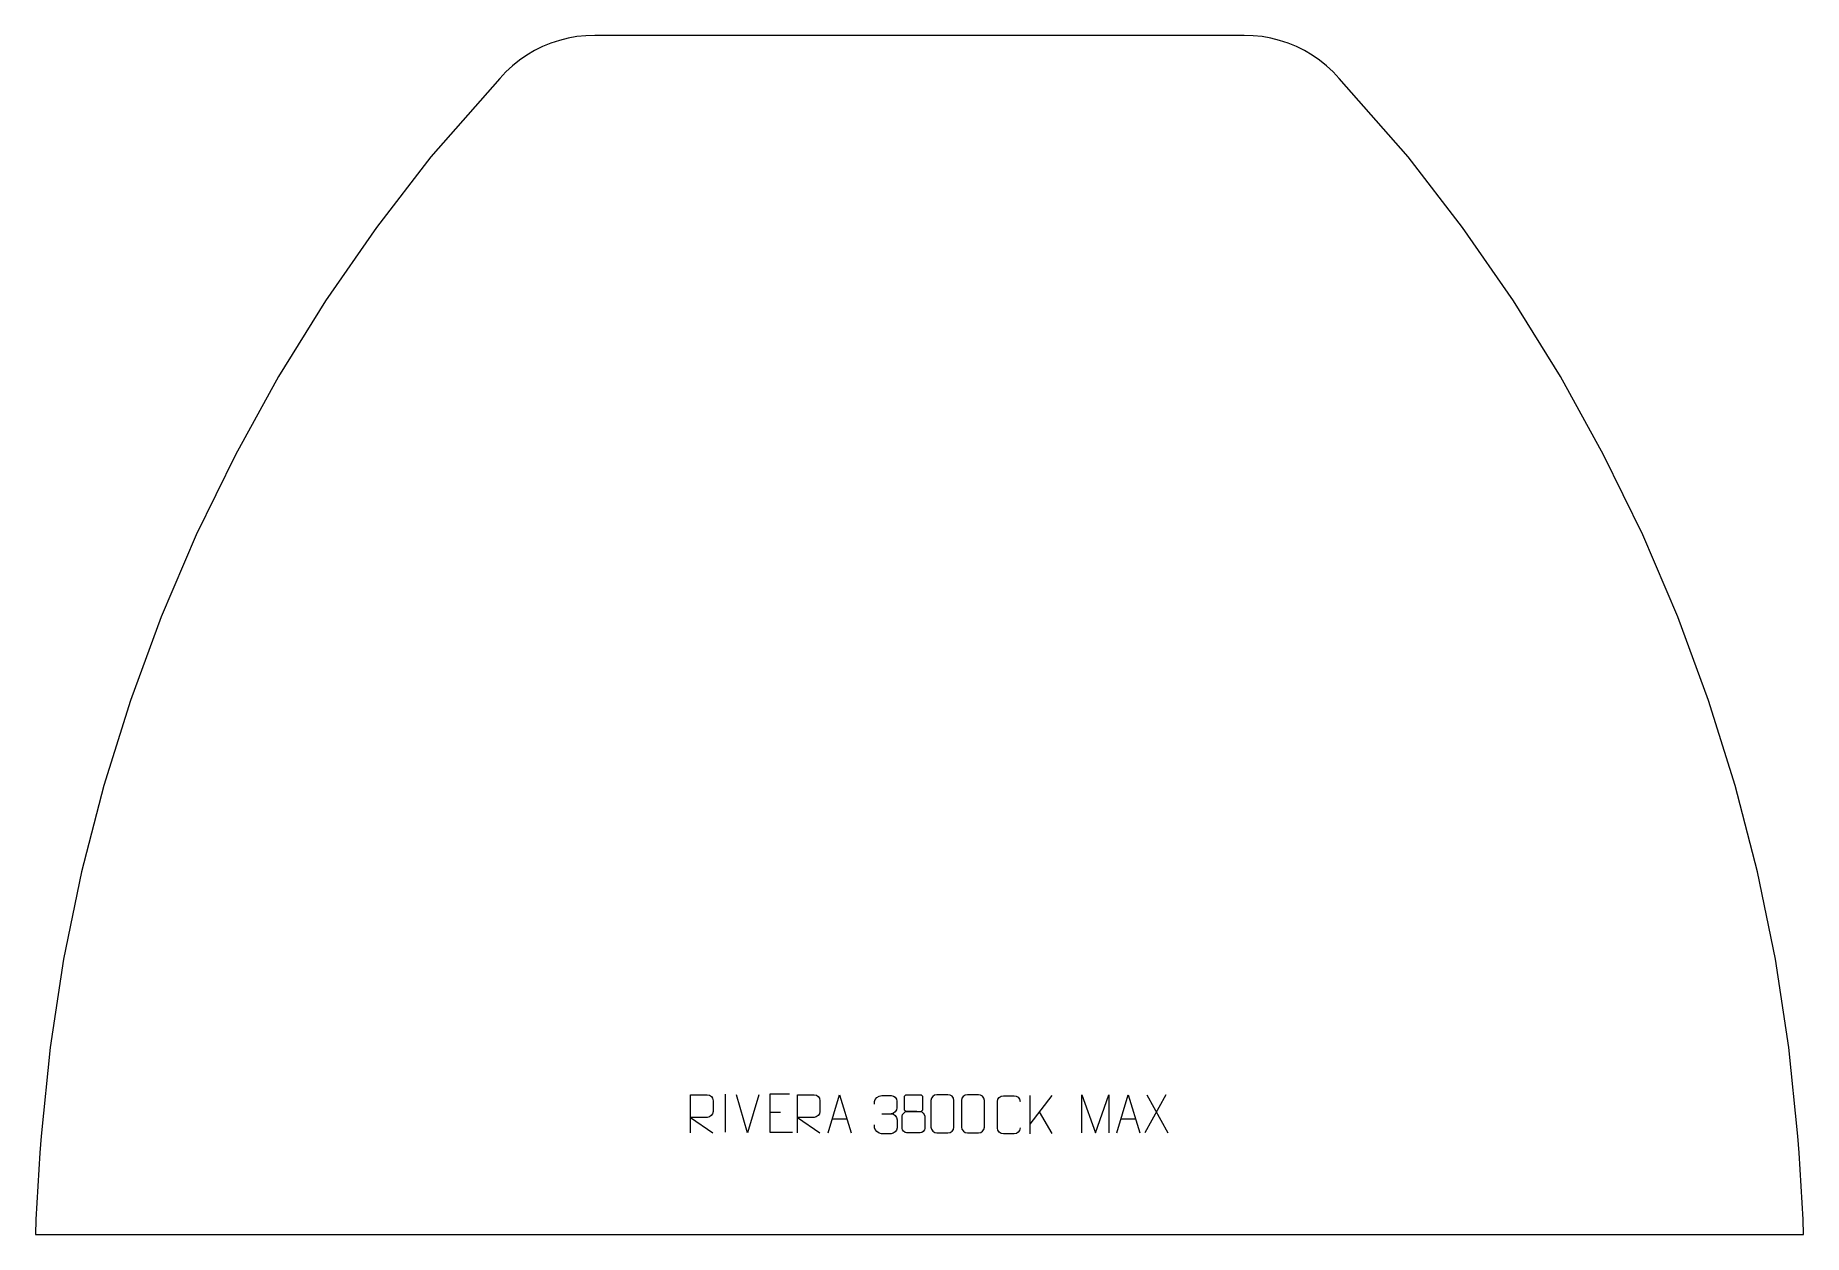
# Model space of a CAD drawing. Header units: millimetres. Extents: x -579 to 578, y 696 to 1481.
import ezdxf

# ---------------------------------------------------------------- set-up
doc = ezdxf.new("R2010")
doc.units = ezdxf.units.MM
doc.header["$MEASUREMENT"] = 0
doc.layers.add('layer 1', color=7, linetype='Continuous')

msp = doc.modelspace()

# ---------------------------------------------------------------- linework, layer by layer
at = {"layer": 'layer 1', "color": 242, "lineweight": 9}
msp.add_open_spline([(-212.7688, 1481.0187), (-212.7688, 1481.0187), (212.2975, 1481.0187), (212.2975, 1481.0187), (212.2975, 1481.0187), (212.2975, 1481.0187), (218.1561, 1480.8109), (218.1561, 1480.8109), (218.1561, 1480.8109), (218.1561, 1480.8109), (223.9857, 1480.1891), (223.9857, 1480.1891), (223.9857, 1480.1891), (223.9857, 1480.1891), (229.7559, 1479.1562), (229.7559, 1479.1562), (229.7559, 1479.1562), (229.7559, 1479.1562), (235.4386, 1477.7171), (235.4386, 1477.7171), (235.4386, 1477.7171), (235.4386, 1477.7171), (241.0054, 1475.8791), (241.0054, 1475.8791), (241.0054, 1475.8791), (241.0054, 1475.8791), (246.4279, 1473.6513), (246.4279, 1473.6513), (246.4279, 1473.6513), (246.4279, 1473.6513), (251.6798, 1471.0456), (251.6798, 1471.0456), (251.6798, 1471.0456), (251.6798, 1471.0456), (256.7337, 1468.0746), (256.7337, 1468.0746), (256.7337, 1468.0746), (256.7337, 1468.0746), (261.5637, 1464.7534), (261.5637, 1464.7534), (261.5637, 1464.7534), (261.5637, 1464.7534), (266.148, 1461.0988), (266.148, 1461.0988), (266.148, 1461.0988), (266.148, 1461.0988), (270.4605, 1457.1277), (270.4605, 1457.1277), (270.4605, 1457.1277), (270.4605, 1457.1277), (274.4812, 1452.8618), (274.4812, 1452.8618), (274.4812, 1452.8618), (274.4812, 1452.8618), (319.6225, 1401.4402), (319.6225, 1401.4402), (319.6225, 1401.4402), (319.6225, 1401.4402), (355.2381, 1355.1988), (355.2381, 1355.1988), (355.2381, 1355.1988), (355.2381, 1355.1988), (388.4762, 1307.2192), (388.4762, 1307.2192), (388.4762, 1307.2192), (388.4762, 1307.2192), (419.2529, 1257.6258), (419.2529, 1257.6258), (419.2529, 1257.6258), (419.2529, 1257.6258), (447.4902, 1206.5426), (447.4902, 1206.5426), (447.4902, 1206.5426), (447.4902, 1206.5426), (473.1147, 1154.1011), (473.1147, 1154.1011), (473.1147, 1154.1011), (473.1147, 1154.1011), (496.063, 1100.4346), (496.063, 1100.4346), (496.063, 1100.4346), (496.063, 1100.4346), (516.2766, 1045.6785), (516.2766, 1045.6785), (516.2766, 1045.6785), (516.2766, 1045.6785), (533.7032, 989.9724), (533.7032, 989.9724), (533.7032, 989.9724), (533.7032, 989.9724), (548.2985, 933.4598), (548.2985, 933.4598), (548.2985, 933.4598), (548.2985, 933.4598), (560.0256, 876.2827), (560.0256, 876.2827), (560.0256, 876.2827), (560.0256, 876.2827), (568.8552, 818.5865), (568.8552, 818.5865), (568.8552, 818.5865), (568.8552, 818.5865), (574.7643, 760.5189), (574.7643, 760.5189), (574.7643, 760.5189), (574.7643, 760.5189), (575.5621, 749.6046), (575.5621, 749.6046), (575.5621, 749.6046), (575.5621, 749.6046), (576.2909, 738.686), (576.2909, 738.686), (576.2909, 738.686), (576.2909, 738.686), (576.9505, 727.763), (576.9505, 727.763), (576.9505, 727.763), (576.9505, 727.763), (577.5415, 716.8363), (577.5415, 716.8363), (577.5415, 716.8363), (577.5415, 716.8363), (578.0624, 705.9052), (578.0624, 705.9052), (578.0624, 705.9052), (578.0624, 705.9052), (578.4701, 696.0188), (578.4701, 696.0188), (578.4701, 696.0188), (578.4701, 696.0188), (-578.9414, 696.0188), (-578.9414, 696.0188), (-578.9414, 696.0188), (-578.9414, 696.0188), (-578.5338, 705.9052), (-578.5338, 705.9052), (-578.5338, 705.9052), (-578.5338, 705.9052), (-578.0128, 716.8363), (-578.0128, 716.8363), (-578.0128, 716.8363), (-578.0128, 716.8363), (-577.4229, 727.763), (-577.4229, 727.763), (-577.4229, 727.763), (-577.4229, 727.763), (-576.7632, 738.686), (-576.7632, 738.686), (-576.7632, 738.686), (-576.7632, 738.686), (-576.0334, 749.6046), (-576.0334, 749.6046), (-576.0334, 749.6046), (-576.0334, 749.6046), (-575.2357, 760.5189), (-575.2357, 760.5189), (-575.2357, 760.5189), (-575.2357, 760.5189), (-569.3266, 818.5865), (-569.3266, 818.5865), (-569.3266, 818.5865), (-569.3266, 818.5865), (-560.4969, 876.2827), (-560.4969, 876.2827), (-560.4969, 876.2827), (-560.4969, 876.2827), (-548.7698, 933.4598), (-548.7698, 933.4598), (-548.7698, 933.4598), (-548.7698, 933.4598), (-534.1745, 989.9724), (-534.1745, 989.9724), (-534.1745, 989.9724), (-534.1745, 989.9724), (-516.7479, 1045.6785), (-516.7479, 1045.6785), (-516.7479, 1045.6785), (-516.7479, 1045.6785), (-496.5354, 1100.4346), (-496.5354, 1100.4346), (-496.5354, 1100.4346), (-496.5354, 1100.4346), (-473.5863, 1154.1011), (-473.5863, 1154.1011), (-473.5863, 1154.1011), (-473.5863, 1154.1011), (-447.9616, 1206.5426), (-447.9616, 1206.5426), (-447.9616, 1206.5426), (-447.9616, 1206.5426), (-419.7252, 1257.6258), (-419.7252, 1257.6258), (-419.7252, 1257.6258), (-419.7252, 1257.6258), (-388.9476, 1307.2192), (-388.9476, 1307.2192), (-388.9476, 1307.2192), (-388.9476, 1307.2192), (-355.7095, 1355.1988), (-355.7095, 1355.1988), (-355.7095, 1355.1988), (-355.7095, 1355.1988), (-320.0941, 1401.4402), (-320.0941, 1401.4402), (-320.0941, 1401.4402), (-320.0941, 1401.4402), (-274.9528, 1452.8618), (-274.9528, 1452.8618), (-274.9528, 1452.8618), (-274.9528, 1452.8618), (-270.9321, 1457.1277), (-270.9321, 1457.1277), (-270.9321, 1457.1277), (-270.9321, 1457.1277), (-266.6194, 1461.0988), (-266.6194, 1461.0988), (-266.6194, 1461.0988), (-266.6194, 1461.0988), (-262.0353, 1464.7534), (-262.0353, 1464.7534), (-262.0353, 1464.7534), (-262.0353, 1464.7534), (-257.2051, 1468.0746), (-257.2051, 1468.0746), (-257.2051, 1468.0746), (-257.2051, 1468.0746), (-252.1514, 1471.0456), (-252.1514, 1471.0456), (-252.1514, 1471.0456), (-252.1514, 1471.0456), (-246.9002, 1473.6513), (-246.9002, 1473.6513), (-246.9002, 1473.6513), (-246.9002, 1473.6513), (-241.4775, 1475.8791), (-241.4775, 1475.8791), (-241.4775, 1475.8791), (-241.4775, 1475.8791), (-235.9109, 1477.7171), (-235.9109, 1477.7171), (-235.9109, 1477.7171), (-235.9109, 1477.7171), (-230.2273, 1479.1562), (-230.2273, 1479.1562), (-230.2273, 1479.1562), (-230.2273, 1479.1562), (-224.4571, 1480.1891), (-224.4571, 1480.1891), (-224.4571, 1480.1891), (-224.4571, 1480.1891), (-218.6275, 1480.8109), (-218.6275, 1480.8109), (-218.6275, 1480.8109), (-218.6275, 1480.8109), (-212.7688, 1481.0187), (-212.7688, 1481.0187)], degree=3, knots=[0, 0, 0, 0, 0.015384615, 0.015384615, 0.015384615, 0.015384615, 0.030769231, 0.030769231, 0.030769231, 0.030769231, 0.046153846, 0.046153846, 0.046153846, 0.046153846, 0.061538462, 0.061538462, 0.061538462, 0.061538462, 0.076923077, 0.076923077, 0.076923077, 0.076923077, 0.092307692, 0.092307692, 0.092307692, 0.092307692, 0.107692308, 0.107692308, 0.107692308, 0.107692308, 0.123076923, 0.123076923, 0.123076923, 0.123076923, 0.138461538, 0.138461538, 0.138461538, 0.138461538, 0.153846154, 0.153846154, 0.153846154, 0.153846154, 0.169230769, 0.169230769, 0.169230769, 0.169230769, 0.184615385, 0.184615385, 0.184615385, 0.184615385, 0.2, 0.2, 0.2, 0.2, 0.215384615, 0.215384615, 0.215384615, 0.215384615, 0.230769231, 0.230769231, 0.230769231, 0.230769231, 0.246153846, 0.246153846, 0.246153846, 0.246153846, 0.261538462, 0.261538462, 0.261538462, 0.261538462, 0.276923077, 0.276923077, 0.276923077, 0.276923077, 0.292307692, 0.292307692, 0.292307692, 0.292307692, 0.307692308, 0.307692308, 0.307692308, 0.307692308, 0.323076923, 0.323076923, 0.323076923, 0.323076923, 0.338461538, 0.338461538, 0.338461538, 0.338461538, 0.353846154, 0.353846154, 0.353846154, 0.353846154, 0.369230769, 0.369230769, 0.369230769, 0.369230769, 0.384615385, 0.384615385, 0.384615385, 0.384615385, 0.4, 0.4, 0.4, 0.4, 0.415384615, 0.415384615, 0.415384615, 0.415384615, 0.430769231, 0.430769231, 0.430769231, 0.430769231, 0.446153846, 0.446153846, 0.446153846, 0.446153846, 0.461538462, 0.461538462, 0.461538462, 0.461538462, 0.476923077, 0.476923077, 0.476923077, 0.476923077, 0.492307692, 0.492307692, 0.492307692, 0.492307692, 0.507692308, 0.507692308, 0.507692308, 0.507692308, 0.523076923, 0.523076923, 0.523076923, 0.523076923, 0.538461538, 0.538461538, 0.538461538, 0.538461538, 0.553846154, 0.553846154, 0.553846154, 0.553846154, 0.569230769, 0.569230769, 0.569230769, 0.569230769, 0.584615385, 0.584615385, 0.584615385, 0.584615385, 0.6, 0.6, 0.6, 0.6, 0.615384615, 0.615384615, 0.615384615, 0.615384615, 0.630769231, 0.630769231, 0.630769231, 0.630769231, 0.646153846, 0.646153846, 0.646153846, 0.646153846, 0.661538462, 0.661538462, 0.661538462, 0.661538462, 0.676923077, 0.676923077, 0.676923077, 0.676923077, 0.692307692, 0.692307692, 0.692307692, 0.692307692, 0.707692308, 0.707692308, 0.707692308, 0.707692308, 0.723076923, 0.723076923, 0.723076923, 0.723076923, 0.738461538, 0.738461538, 0.738461538, 0.738461538, 0.753846154, 0.753846154, 0.753846154, 0.753846154, 0.769230769, 0.769230769, 0.769230769, 0.769230769, 0.784615385, 0.784615385, 0.784615385, 0.784615385, 0.8, 0.8, 0.8, 0.8, 0.815384615, 0.815384615, 0.815384615, 0.815384615, 0.830769231, 0.830769231, 0.830769231, 0.830769231, 0.846153846, 0.846153846, 0.846153846, 0.846153846, 0.861538462, 0.861538462, 0.861538462, 0.861538462, 0.876923077, 0.876923077, 0.876923077, 0.876923077, 0.892307692, 0.892307692, 0.892307692, 0.892307692, 0.907692308, 0.907692308, 0.907692308, 0.907692308, 0.923076923, 0.923076923, 0.923076923, 0.923076923, 0.938461538, 0.938461538, 0.938461538, 0.938461538, 0.953846154, 0.953846154, 0.953846154, 0.953846154, 0.969230769, 0.969230769, 0.969230769, 0.969230769, 1, 1, 1, 1], dxfattribs=at)
at = {"layer": 'layer 1', "color": 250, "lineweight": 9}
for points, knots in [([(-150.0559, 762.6462), (-150.0559, 762.6462), (-150.0559, 787.5997), (-150.0559, 787.5997), (-150.0559, 787.5997), (-146.4611, 787.5997), (-142.8656, 787.5997), (-139.2704, 787.5997), (-139.2704, 787.5997), (-136.9451, 787.562), (-135.3878, 786.072), (-135.3919, 783.7056), (-135.3919, 783.7056), (-135.3923, 781.6701), (-135.3923, 778.6107), (-135.3919, 776.5747), (-135.3919, 776.5747), (-135.3984, 774.6992), (-137.2107, 772.7574), (-139.2202, 772.7383), (-139.2202, 772.7383), (-139.2202, 772.7383), (-150.0559, 772.7383), (-150.0559, 772.7383), (-150.0559, 772.7383), (-150.0559, 772.7383), (-135.4012, 762.6462), (-135.4012, 762.6462)], [0, 0, 0, 0, 0.125, 0.125, 0.125, 0.125, 0.25, 0.25, 0.25, 0.25, 0.375, 0.375, 0.375, 0.375, 0.5, 0.5, 0.5, 0.5, 0.625, 0.625, 0.625, 0.625, 0.75, 0.75, 0.75, 0.75, 1, 1, 1, 1]), ([(-85.4339, 788.0026), (-85.4339, 788.0026), (-98.3078, 788.0026), (-98.3078, 788.0026), (-98.3078, 788.0026), (-98.3078, 788.0026), (-98.3078, 763.049), (-98.3078, 763.049), (-98.3078, 763.049), (-98.3078, 763.049), (-83.442, 763.049), (-83.442, 763.049)], [0, 0, 0, 0, 0.25, 0.25, 0.25, 0.25, 0.5, 0.5, 0.5, 0.5, 1, 1, 1, 1]), ([(-80.0559, 762.6462), (-80.0559, 762.6462), (-80.0559, 787.5997), (-80.0559, 787.5997), (-80.0559, 787.5997), (-76.4611, 787.5997), (-72.8656, 787.5997), (-69.2704, 787.5997), (-69.2704, 787.5997), (-66.9451, 787.562), (-65.3878, 786.072), (-65.3919, 783.7056), (-65.3919, 783.7056), (-65.3923, 781.6701), (-65.3923, 778.6107), (-65.3919, 776.5747), (-65.3919, 776.5747), (-65.3984, 774.6992), (-67.2107, 772.7574), (-69.2202, 772.7383), (-69.2202, 772.7383), (-69.2202, 772.7383), (-80.0559, 772.7383), (-80.0559, 772.7383), (-80.0559, 772.7383), (-80.0559, 772.7383), (-65.4012, 762.6462), (-65.4012, 762.6462)], [0, 0, 0, 0, 0.125, 0.125, 0.125, 0.125, 0.25, 0.25, 0.25, 0.25, 0.375, 0.375, 0.375, 0.375, 0.5, 0.5, 0.5, 0.5, 0.625, 0.625, 0.625, 0.625, 0.75, 0.75, 0.75, 0.75, 1, 1, 1, 1]), ([(-59.9747, 762.6681), (-59.9747, 762.6681), (-52.6037, 787.6216), (-52.6037, 787.6216), (-52.6037, 787.6216), (-52.6037, 787.6216), (-45.0338, 762.6681), (-45.0338, 762.6681)], [0, 0, 0, 0, 0.333333333, 0.333333333, 0.333333333, 0.333333333, 1, 1, 1, 1]), ([(-29.7075, 781.3796), (-29.7075, 781.3796), (-29.7075, 783.2368), (-29.7075, 783.2368), (-29.7075, 783.2368), (-29.7218, 784.9787), (-27.0573, 787.0968), (-24.9982, 787.0741), (-24.9982, 787.0741), (-22.9341, 787.0741), (-20.8701, 787.0741), (-18.8064, 787.0741), (-18.8064, 787.0741), (-16.6119, 787.0829), (-15.0136, 785.2361), (-14.9692, 783.324), (-14.9692, 783.324), (-14.9696, 781.8889), (-14.9696, 780.4538), (-14.9692, 779.0183), (-14.9692, 779.0183), (-15.0178, 777.3648), (-16.6204, 775.1348), (-18.8187, 775.1448), (-18.8187, 775.1448), (-16.615, 775.1336), (-15.007, 773.3304), (-14.953, 771.2709), (-14.953, 771.2709), (-14.9534, 769.4862), (-14.9534, 767.7015), (-14.953, 765.9164), (-14.953, 765.9164), (-14.9429, 763.855), (-16.9978, 762.0919), (-18.8187, 762.1), (-18.8187, 762.1), (-20.884, 762.1003), (-22.9492, 762.1003), (-25.0148, 762.1), (-25.0148, 762.1), (-27.1834, 762.1115), (-29.7144, 764.5117), (-29.733, 765.9735), (-29.733, 765.9735), (-29.733, 765.9735), (-29.733, 767.8821), (-29.733, 767.8821)], [0, 0, 0, 0, 0.076923077, 0.076923077, 0.076923077, 0.076923077, 0.153846154, 0.153846154, 0.153846154, 0.153846154, 0.230769231, 0.230769231, 0.230769231, 0.230769231, 0.307692308, 0.307692308, 0.307692308, 0.307692308, 0.384615385, 0.384615385, 0.384615385, 0.384615385, 0.461538462, 0.461538462, 0.461538462, 0.461538462, 0.538461538, 0.538461538, 0.538461538, 0.538461538, 0.615384615, 0.615384615, 0.615384615, 0.615384615, 0.692307692, 0.692307692, 0.692307692, 0.692307692, 0.769230769, 0.769230769, 0.769230769, 0.769230769, 0.846153846, 0.846153846, 0.846153846, 0.846153846, 1, 1, 1, 1]), ([(-10.1628, 786.1312), (-10.1628, 783.9182), (-10.1628, 780.2359), (-10.1628, 778.0226), (-10.1628, 778.0226), (-10.1478, 777.5152), (-9.3404, 776.5838), (-8.6403, 776.585), (-8.6403, 776.585), (-5.6704, 776.5852), (-2.7002, 776.5003), (0.2702, 776.5), (0.2702, 776.5), (1.0673, 776.5042), (1.788, 777.2945), (1.7854, 778.0152), (1.7854, 778.0152), (1.7851, 780.2312), (1.7851, 783.9159), (1.7854, 786.1312), (1.7854, 786.1312), (1.7669, 786.842), (1.1555, 787.6024), (0.3216, 787.595), (0.3216, 787.595), (-2.6955, 787.5947), (-5.7124, 787.5947), (-8.729, 787.595), (-8.729, 787.595), (-9.3554, 787.6026), (-10.1795, 786.8916), (-10.1628, 786.1312)], [0, 0, 0, 0, 0.111111111, 0.111111111, 0.111111111, 0.111111111, 0.222222222, 0.222222222, 0.222222222, 0.222222222, 0.333333333, 0.333333333, 0.333333333, 0.333333333, 0.444444444, 0.444444444, 0.444444444, 0.444444444, 0.555555556, 0.555555556, 0.555555556, 0.555555556, 0.666666667, 0.666666667, 0.666666667, 0.666666667, 0.777777778, 0.777777778, 0.777777778, 0.777777778, 1, 1, 1, 1]), ([(11.2099, 787.6196), (13.576, 787.6196), (15.9425, 787.6196), (18.309, 787.6196), (18.309, 787.6196), (20.2895, 787.6552), (22.3155, 786.1609), (22.3426, 783.7188), (22.3426, 783.7188), (22.3422, 777.9614), (22.3422, 772.2036), (22.3426, 766.4454), (22.3426, 766.4454), (22.2005, 764.1178), (20.4941, 762.6355), (18.309, 762.6247), (18.309, 762.6247), (15.9366, 762.6251), (13.5642, 762.6251), (11.1922, 762.6247), (11.1922, 762.6247), (9.2337, 762.5191), (7.2273, 764.407), (7.2387, 766.428), (7.2387, 766.428), (7.2391, 772.2086), (7.2391, 777.9889), (7.2387, 783.7687), (7.2387, 783.7687), (7.243, 785.9107), (9.0201, 787.6332), (11.2099, 787.6196)], [0, 0, 0, 0, 0.111111111, 0.111111111, 0.111111111, 0.111111111, 0.222222222, 0.222222222, 0.222222222, 0.222222222, 0.333333333, 0.333333333, 0.333333333, 0.333333333, 0.444444444, 0.444444444, 0.444444444, 0.444444444, 0.555555556, 0.555555556, 0.555555556, 0.555555556, 0.666666667, 0.666666667, 0.666666667, 0.666666667, 0.777777778, 0.777777778, 0.777777778, 0.777777778, 1, 1, 1, 1]), ([(31.2099, 787.6196), (33.576, 787.6196), (35.9425, 787.6196), (38.309, 787.6196), (38.309, 787.6196), (40.2895, 787.6552), (42.3155, 786.1609), (42.3426, 783.7188), (42.3426, 783.7188), (42.3422, 777.9614), (42.3422, 772.2036), (42.3426, 766.4454), (42.3426, 766.4454), (42.2005, 764.1178), (40.4941, 762.6355), (38.309, 762.6247), (38.309, 762.6247), (35.9366, 762.6251), (33.5642, 762.6251), (31.1922, 762.6247), (31.1922, 762.6247), (29.2337, 762.5191), (27.2273, 764.407), (27.2387, 766.428), (27.2387, 766.428), (27.2391, 772.2086), (27.2391, 777.9889), (27.2387, 783.7687), (27.2387, 783.7687), (27.243, 785.9107), (29.0201, 787.6332), (31.2099, 787.6196)], [0, 0, 0, 0, 0.111111111, 0.111111111, 0.111111111, 0.111111111, 0.222222222, 0.222222222, 0.222222222, 0.222222222, 0.333333333, 0.333333333, 0.333333333, 0.333333333, 0.444444444, 0.444444444, 0.444444444, 0.444444444, 0.555555556, 0.555555556, 0.555555556, 0.555555556, 0.666666667, 0.666666667, 0.666666667, 0.666666667, 0.777777778, 0.777777778, 0.777777778, 0.777777778, 1, 1, 1, 1]), ([(105.9481, 762.6414), (105.9481, 762.6414), (105.9481, 787.5993), (105.9481, 787.5993), (105.9481, 787.5993), (105.9481, 787.5993), (114.8732, 762.6414), (114.8732, 762.6414), (114.8732, 762.6414), (114.8732, 762.6414), (123.6331, 787.5988), (123.6331, 787.5988), (123.6331, 787.5988), (123.6331, 787.5988), (123.6331, 762.6414), (123.6331, 762.6414)], [0, 0, 0, 0, 0.2, 0.2, 0.2, 0.2, 0.4, 0.4, 0.4, 0.4, 0.6, 0.6, 0.6, 0.6, 1, 1, 1, 1]), ([(129.0253, 762.6681), (129.0253, 762.6681), (136.3963, 787.6216), (136.3963, 787.6216), (136.3963, 787.6216), (136.3963, 787.6216), (143.9662, 762.6681), (143.9662, 762.6681)], [0, 0, 0, 0, 0.333333333, 0.333333333, 0.333333333, 0.333333333, 1, 1, 1, 1]), ([(-11.6216, 773.613), (-11.6216, 770.4422), (-11.6216, 768.7401), (-11.6216, 765.5687), (-11.6216, 765.5687), (-11.6301, 764.3468), (-9.9322, 762.6541), (-8.6796, 762.6456), (-8.6796, 762.6456), (-5.6965, 762.6459), (-2.7132, 762.6459), (0.2702, 762.6456), (0.2702, 762.6456), (1.5935, 762.6573), (3.2139, 764.2789), (3.2028, 765.5781), (3.2028, 765.5781), (3.2025, 768.7463), (3.2025, 770.4451), (3.2028, 773.613), (3.2028, 773.613), (3.1331, 774.9934), (1.5553, 776.572), (0.2499, 776.5659), (0.2499, 776.5659), (-2.7267, 776.5656), (-5.7033, 776.5656), (-8.6796, 776.5659), (-8.6796, 776.5659), (-9.7591, 776.5723), (-11.6054, 774.9934), (-11.6216, 773.613)], [0, 0, 0, 0, 0.111111111, 0.111111111, 0.111111111, 0.111111111, 0.222222222, 0.222222222, 0.222222222, 0.222222222, 0.333333333, 0.333333333, 0.333333333, 0.333333333, 0.444444444, 0.444444444, 0.444444444, 0.444444444, 0.555555556, 0.555555556, 0.555555556, 0.555555556, 0.666666667, 0.666666667, 0.666666667, 0.666666667, 0.777777778, 0.777777778, 0.777777778, 0.777777778, 1, 1, 1, 1]), ([(65.639, 765.8194), (65.4992, 763.496), (63.822, 762.0164), (61.6743, 762.0056), (61.6743, 762.0056), (59.3424, 762.006), (57.0105, 762.006), (54.679, 762.0056), (54.679, 762.0056), (52.754, 761.9002), (50.7819, 763.7847), (50.7931, 765.802), (50.7931, 765.802), (50.7935, 771.5721), (50.7935, 777.3418), (50.7931, 783.1111), (50.7931, 783.1111), (50.7973, 785.2492), (52.544, 786.9684), (54.6964, 786.9549), (54.6964, 786.9549), (57.0221, 786.9549), (59.3482, 786.9549), (61.6743, 786.9549), (61.6743, 786.9549), (63.6209, 786.9904), (65.6123, 785.4989), (65.639, 783.0613)], [0, 0, 0, 0, 0.125, 0.125, 0.125, 0.125, 0.25, 0.25, 0.25, 0.25, 0.375, 0.375, 0.375, 0.375, 0.5, 0.5, 0.5, 0.5, 0.625, 0.625, 0.625, 0.625, 0.75, 0.75, 0.75, 0.75, 1, 1, 1, 1])]:
    msp.add_open_spline(points, degree=3, knots=knots, dxfattribs=at)
for points in [[(-127.3919, 788.0618), (-127.3919, 788.0618), (-127.3919, 763.0877), (-127.3919, 763.0877)], [(-112.7238, 762.6461), (-112.7238, 762.6461), (-120.0456, 787.5997), (-120.0456, 787.5997)], [(-105.4019, 787.5997), (-105.4019, 787.5997), (-112.7237, 762.6461), (-112.7237, 762.6461)], [(160.9336, 787.5971), (160.9336, 787.5971), (147.193, 762.7013), (147.193, 762.7013)], [(148.6476, 787.5971), (148.6476, 787.5971), (162.3882, 762.6436), (162.3882, 762.6436)], [(-98.3078, 776.1229), (-98.3078, 776.1229), (-91.1397, 776.1229), (-91.1397, 776.1229)], [(71.985, 787.0226), (71.985, 787.0226), (71.985, 762.069), (71.985, 762.069)], [(86.3612, 787.0226), (86.3612, 787.0226), (71.985, 768.3829), (71.985, 768.3829)], [(86.6865, 762.1648), (86.6865, 762.1648), (78.216, 776.4784), (78.216, 776.4784)], [(-57.2521, 771.9175), (-57.2521, 771.9175), (-47.7564, 771.9175), (-47.7564, 771.9175)], [(-24.9978, 775.1344), (-24.9978, 775.1344), (-18.8014, 775.1344), (-18.8014, 775.1344)], [(131.7479, 771.9175), (131.7479, 771.9175), (141.2436, 771.9175), (141.2436, 771.9175)]]:
    msp.add_open_spline(points, degree=3, dxfattribs=at)

doc.saveas('drawing.dxf')
